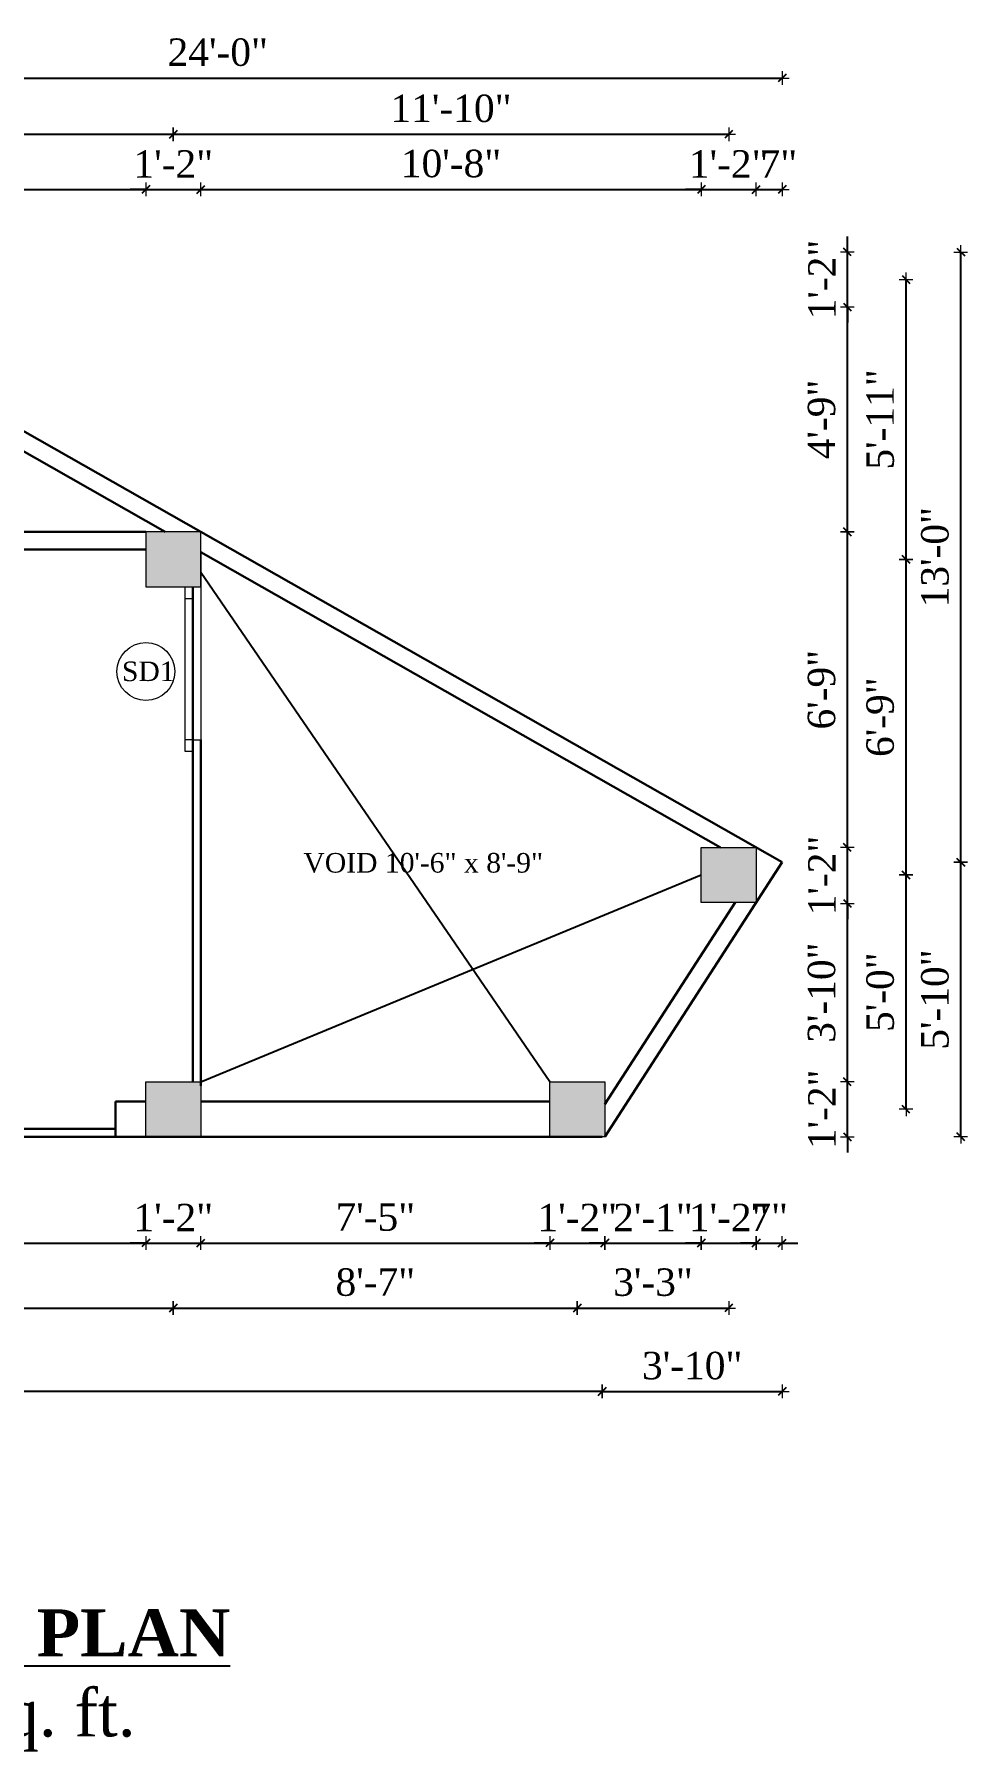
# Model space of a CAD drawing. Header units: inches. Extents: x 151827 to 346502, y -56182 to -23217.
# Drawn here: x 163369.8 to 163607.8, y -26766.9 to -26328.9 of the extents above; entities that cross this region are included whole.
import ezdxf

# ---------------------------------------------------------------- set-up
doc = ezdxf.new("R2010")
doc.units = ezdxf.units.IN
doc.header["$LTSCALE"] = 5
doc.header["$MEASUREMENT"] = 0
doc.layers.add('A-WALL', color=7, linetype='Continuous', lineweight=9)
doc.layers.add('Dimension', color=7, linetype='Continuous', lineweight=18)
doc.layers.add('dim line', color=7, linetype='Continuous', lineweight=15, true_color=0xfab2b2)
doc.layers.add('TEXT', color=6, linetype='Continuous')
doc.layers.add('WALL', color=7, linetype='Continuous')
doc.styles.add('ordinary', font='times.ttf')
doc.dimstyles.new('Copy of 96', dxfattribs={"dimtxt": 7, "dimasz": 4, "dimexe": 0.5, "dimexo": 0.5, "dimgap": 3, "dimtad": 1, "dimdec": 1, "dimzin": 11, "dimdsep": 46, "dimlunit": 4, "dimtxsty": 'ordinary', "dimblk": 'OBLIQUE', "dimcen": 0.09, "dimse1": 1, "dimse2": 1, "dimclrt": 6, "dimazin": 0, "dimtfac": 1, "dimtdec": 1, "dimtix": 1, "dimtmove": 2, "dimatfit": 3, "dimldrblk": 'leader', "dimfxl": 0.5, "dimfxlon": 1, "dimtolj": 1, "dimtzin": 0, "dimarcsym": 0})

# ---------------------------------------------------------------- blocks, each defined once
blk = doc.blocks.new('oblique')
at = {"color": 0, "lineweight": -2}
blk.add_line((0.25, 0.25), (-0.25, -0.25), dxfattribs=at)
at = {"layer": 'dim line', "lineweight": 9}
for p, q in [((-0.4375, 0), (0.4375, 0)), ((0, 0.4375), (0, -0.4375))]:
    blk.add_line(p, q, dxfattribs=at)
blk = doc.blocks.new('*D1165')
at = {"layer": 'A-WALL', "color": 0, "lineweight": -2, "ltscale": 5, "transparency": 16777216}
blk.add_line((163286.67, -26637.16), (163398.24, -26637.16), dxfattribs=at)
at = {"layer": 'Defpoints', "color": 0, "ltscale": 5, "transparency": 16777216}
for p in [(163286.67, -26610.06), (163398.24, -26610.06), (163398.24, -26637.16)]:
    blk.add_point(p, dxfattribs=at)
at = {"layer": 'A-WALL', "color": 0, "lineweight": -2, "ltscale": 5, "transparency": 16777216, "xscale": 4, "yscale": 4, "zscale": 4, "rotation": 180}
blk.add_blockref('oblique', (163286.67, -26637.16), dxfattribs=at)
at = {"layer": 'A-WALL', "color": 0, "lineweight": -2, "ltscale": 5, "transparency": 16777216, "xscale": 4, "yscale": 4, "zscale": 4}
blk.add_blockref('oblique', (163398.24, -26637.16), dxfattribs=at)
at = {"layer": 'A-WALL', "color": 6, "ltscale": 5, "transparency": 16777216, "insert": (163342.46, -26630.59), "char_height": 7, "attachment_point": 5, "style": 'ordinary'}
blk.add_mtext('\\A1;9\'-4"', dxfattribs=at)
blk = doc.blocks.new('_OBLIQUE')
at = {"color": 0, "linetype": 'ByBlock'}
blk.add_line((-0.5, -0.5), (0.5, 0.5), dxfattribs=at)
blk = doc.blocks.new('leader')
at = {"layer": 'Dimension'}
for p, q in [((0, -4.33), (0, 4.33)), ((-4.42, 0), (4.42, 0))]:
    blk.add_line(p, q, dxfattribs=at)
blk = doc.blocks.new('*D1166')
at = {"layer": 'A-WALL', "color": 0, "lineweight": -2, "ltscale": 5, "transparency": 16777216}
for p, q in [((163398.24, -26637.16), (163394.24, -26637.16)), ((163398.24, -26637.16), (163412.24, -26637.16)), ((163412.24, -26637.16), (163416.24, -26637.16))]:
    blk.add_line(p, q, dxfattribs=at)
at = {"layer": 'Defpoints', "color": 0, "ltscale": 5, "transparency": 16777216}
for p in [(163398.24, -26610.06), (163412.24, -26610.06), (163412.24, -26637.16)]:
    blk.add_point(p, dxfattribs=at)
at = {"layer": 'A-WALL', "color": 0, "lineweight": -2, "ltscale": 5, "transparency": 16777216, "xscale": 4, "yscale": 4, "zscale": 4}
blk.add_blockref('oblique', (163398.24, -26637.16), dxfattribs=at)
at = {"layer": 'A-WALL', "color": 0, "lineweight": -2, "ltscale": 5, "transparency": 16777216, "xscale": 4, "yscale": 4, "zscale": 4, "rotation": 180}
blk.add_blockref('oblique', (163412.24, -26637.16), dxfattribs=at)
at = {"layer": 'A-WALL', "color": 6, "ltscale": 5, "transparency": 16777216, "insert": (163405.24, -26630.66), "char_height": 7, "attachment_point": 5, "style": 'ordinary'}
blk.add_mtext('\\A1;1\'-2"', dxfattribs=at)
blk = doc.blocks.new('*D1167')
at = {"layer": 'A-WALL', "color": 0, "lineweight": -2, "ltscale": 5, "transparency": 16777216}
blk.add_line((163412.24, -26637.16), (163501.25, -26637.16), dxfattribs=at)
at = {"layer": 'Defpoints', "color": 0, "ltscale": 5, "transparency": 16777216}
for p in [(163412.24, -26610.06), (163501.25, -26610.06), (163501.25, -26637.16)]:
    blk.add_point(p, dxfattribs=at)
at = {"layer": 'A-WALL', "color": 0, "lineweight": -2, "ltscale": 5, "transparency": 16777216, "xscale": 4, "yscale": 4, "zscale": 4, "rotation": 180}
blk.add_blockref('oblique', (163412.24, -26637.16), dxfattribs=at)
at = {"layer": 'A-WALL', "color": 0, "lineweight": -2, "ltscale": 5, "transparency": 16777216, "xscale": 4, "yscale": 4, "zscale": 4}
blk.add_blockref('oblique', (163501.25, -26637.16), dxfattribs=at)
at = {"layer": 'A-WALL', "color": 6, "ltscale": 5, "transparency": 16777216, "insert": (163456.75, -26630.59), "char_height": 7, "attachment_point": 5, "style": 'ordinary'}
blk.add_mtext('\\A1;7\'-5"', dxfattribs=at)
blk = doc.blocks.new('*D1172')
at = {"layer": 'A-WALL', "color": 0, "lineweight": -2, "ltscale": 5, "transparency": 16777216}
for p, q in [((163539.86, -26637.16), (163535.86, -26637.16)), ((163539.86, -26637.16), (163553.86, -26637.16)), ((163553.86, -26637.16), (163557.86, -26637.16))]:
    blk.add_line(p, q, dxfattribs=at)
at = {"layer": 'Defpoints', "color": 0, "ltscale": 5, "transparency": 16777216}
for p in [(163539.86, -26550.29), (163553.86, -26550.29), (163553.86, -26637.16)]:
    blk.add_point(p, dxfattribs=at)
at = {"layer": 'A-WALL', "color": 0, "lineweight": -2, "ltscale": 5, "transparency": 16777216, "xscale": 4, "yscale": 4, "zscale": 4}
blk.add_blockref('oblique', (163539.86, -26637.16), dxfattribs=at)
at = {"layer": 'A-WALL', "color": 0, "lineweight": -2, "ltscale": 5, "transparency": 16777216, "xscale": 4, "yscale": 4, "zscale": 4, "rotation": 180}
blk.add_blockref('oblique', (163553.86, -26637.16), dxfattribs=at)
at = {"layer": 'A-WALL', "color": 6, "ltscale": 5, "transparency": 16777216, "insert": (163546.86, -26630.66), "char_height": 7, "attachment_point": 5, "style": 'ordinary'}
blk.add_mtext('\\A1;1\'-2"', dxfattribs=at)
blk = doc.blocks.new('*D1175')
at = {"layer": 'A-WALL', "color": 0, "lineweight": -2, "ltscale": 5, "transparency": 16777216}
blk.add_line((163405.24, -26653.75), (163508.25, -26653.75), dxfattribs=at)
at = {"layer": 'Defpoints', "color": 0, "ltscale": 5, "transparency": 16777216}
for p in [(163405.24, -26603.06), (163508.25, -26603.06), (163508.25, -26653.75)]:
    blk.add_point(p, dxfattribs=at)
at = {"layer": 'A-WALL', "color": 0, "lineweight": -2, "ltscale": 5, "transparency": 16777216, "xscale": 4, "yscale": 4, "zscale": 4, "rotation": 180}
blk.add_blockref('oblique', (163405.24, -26653.75), dxfattribs=at)
at = {"layer": 'A-WALL', "color": 0, "lineweight": -2, "ltscale": 5, "transparency": 16777216, "xscale": 4, "yscale": 4, "zscale": 4}
blk.add_blockref('oblique', (163508.25, -26653.75), dxfattribs=at)
at = {"layer": 'A-WALL', "color": 6, "ltscale": 5, "transparency": 16777216, "insert": (163456.75, -26647.18), "char_height": 7, "attachment_point": 5, "style": 'ordinary'}
blk.add_mtext('\\A1;8\'-7"', dxfattribs=at)
blk = doc.blocks.new('*D990')
at = {"layer": 'A-WALL', "color": 0, "lineweight": -2, "ltscale": 5, "transparency": 16777216}
blk.add_line((163279.67, -26653.75), (163405.24, -26653.75), dxfattribs=at)
at = {"layer": 'Defpoints', "color": 0, "ltscale": 5, "transparency": 16777216}
for p in [(163279.67, -26603.06), (163405.24, -26603.06), (163405.24, -26653.75)]:
    blk.add_point(p, dxfattribs=at)
at = {"layer": 'A-WALL', "color": 0, "lineweight": -2, "ltscale": 5, "transparency": 16777216, "xscale": 4, "yscale": 4, "zscale": 4, "rotation": 180}
blk.add_blockref('oblique', (163279.67, -26653.75), dxfattribs=at)
at = {"layer": 'A-WALL', "color": 0, "lineweight": -2, "ltscale": 5, "transparency": 16777216, "xscale": 4, "yscale": 4, "zscale": 4}
blk.add_blockref('oblique', (163405.24, -26653.75), dxfattribs=at)
at = {"layer": 'A-WALL', "color": 6, "ltscale": 5, "transparency": 16777216, "insert": (163342.46, -26647.19), "char_height": 7, "attachment_point": 5, "style": 'ordinary'}
blk.add_mtext('\\A1;10\'-6"', dxfattribs=at)
blk = doc.blocks.new('*D1176')
at = {"layer": 'A-WALL', "color": 0, "lineweight": -2, "ltscale": 5, "transparency": 16777216}
blk.add_line((163508.25, -26653.75), (163546.86, -26653.75), dxfattribs=at)
at = {"layer": 'Defpoints', "color": 0, "ltscale": 5, "transparency": 16777216}
for p in [(163546.86, -26543.29), (163508.25, -26603.06), (163546.86, -26653.75)]:
    blk.add_point(p, dxfattribs=at)
at = {"layer": 'A-WALL', "color": 0, "lineweight": -2, "ltscale": 5, "transparency": 16777216, "xscale": 4, "yscale": 4, "zscale": 4, "rotation": 180}
blk.add_blockref('oblique', (163508.25, -26653.75), dxfattribs=at)
at = {"layer": 'A-WALL', "color": 0, "lineweight": -2, "ltscale": 5, "transparency": 16777216, "xscale": 4, "yscale": 4, "zscale": 4}
blk.add_blockref('oblique', (163546.86, -26653.75), dxfattribs=at)
at = {"layer": 'A-WALL', "color": 6, "ltscale": 5, "transparency": 16777216, "insert": (163527.55, -26647.19), "char_height": 7, "attachment_point": 5, "style": 'ordinary'}
blk.add_mtext('\\A1;3\'-3"', dxfattribs=at)
blk = doc.blocks.new('*D1177')
at = {"layer": 'A-WALL', "color": 0, "lineweight": -2, "ltscale": 5, "transparency": 16777216}
blk.add_line((163514.6, -26675.03), (163148.13, -26675.03), dxfattribs=at)
at = {"layer": 'Defpoints', "color": 0, "ltscale": 5, "transparency": 16777216}
for p in [(163148.13, -26610.06), (163514.6, -26610.06), (163148.13, -26675.03)]:
    blk.add_point(p, dxfattribs=at)
at = {"layer": 'A-WALL', "color": 0, "lineweight": -2, "ltscale": 5, "transparency": 16777216, "xscale": 4, "yscale": 4, "zscale": 4, "rotation": 180}
blk.add_blockref('oblique', (163148.13, -26675.03), dxfattribs=at)
at = {"layer": 'A-WALL', "color": 0, "lineweight": -2, "ltscale": 5, "transparency": 16777216, "xscale": 4, "yscale": 4, "zscale": 4}
blk.add_blockref('oblique', (163514.6, -26675.03), dxfattribs=at)
at = {"layer": 'A-WALL', "color": 6, "ltscale": 5, "transparency": 16777216, "insert": (163331.37, -26668.47), "char_height": 7, "attachment_point": 5, "style": 'ordinary'}
blk.add_mtext('\\A1;30\'-6"', dxfattribs=at)
blk = doc.blocks.new('*D1178')
at = {"layer": 'A-WALL', "color": 0, "lineweight": -2, "ltscale": 5, "transparency": 16777216}
blk.add_line((163514.6, -26675.03), (163560.49, -26675.03), dxfattribs=at)
at = {"layer": 'Defpoints', "color": 0, "ltscale": 5, "transparency": 16777216}
for p in [(163560.49, -26540.06), (163514.6, -26610.06), (163560.49, -26675.03)]:
    blk.add_point(p, dxfattribs=at)
at = {"layer": 'A-WALL', "color": 0, "lineweight": -2, "ltscale": 5, "transparency": 16777216, "xscale": 4, "yscale": 4, "zscale": 4, "rotation": 180}
blk.add_blockref('oblique', (163514.6, -26675.03), dxfattribs=at)
at = {"layer": 'A-WALL', "color": 0, "lineweight": -2, "ltscale": 5, "transparency": 16777216, "xscale": 4, "yscale": 4, "zscale": 4}
blk.add_blockref('oblique', (163560.49, -26675.03), dxfattribs=at)
at = {"layer": 'A-WALL', "color": 6, "ltscale": 5, "transparency": 16777216, "insert": (163537.55, -26668.47), "char_height": 7, "attachment_point": 5, "style": 'ordinary'}
blk.add_mtext('\\A1;3\'-10"', dxfattribs=at)
blk = doc.blocks.new('*D1179')
at = {"layer": 'A-WALL', "color": 0, "lineweight": -2, "ltscale": 5, "transparency": 16777216}
for p, q in [((163577.12, -26596.06), (163577.12, -26592.06)), ((163577.12, -26610.06), (163577.12, -26596.06)), ((163577.12, -26610.06), (163577.12, -26614.06))]:
    blk.add_line(p, q, dxfattribs=at)
at = {"layer": 'Defpoints', "color": 0, "ltscale": 5, "transparency": 16777216}
for p in [(163515.25, -26596.06), (163577.12, -26596.06), (163515.25, -26610.06)]:
    blk.add_point(p, dxfattribs=at)
at = {"layer": 'A-WALL', "color": 0, "lineweight": -2, "ltscale": 5, "transparency": 16777216, "xscale": 4, "yscale": 4, "zscale": 4}
for p, rotation in [((163577.12, -26596.06), 270), ((163577.12, -26610.06), 90)]:
    blk.add_blockref('oblique', p, dxfattribs=dict(at, rotation=rotation))
at = {"layer": 'A-WALL', "color": 6, "ltscale": 5, "transparency": 16777216, "insert": (163570.62, -26603.06), "char_height": 7, "attachment_point": 5, "rotation": 90, "style": 'ordinary'}
blk.add_mtext('\\A1;1\'-2"', dxfattribs=at)
blk = doc.blocks.new('*D1180')
at = {"layer": 'A-WALL', "color": 0, "lineweight": -2, "ltscale": 5, "transparency": 16777216}
blk.add_line((163577.12, -26596.06), (163577.12, -26550.53), dxfattribs=at)
at = {"layer": 'Defpoints', "color": 0, "ltscale": 5, "transparency": 16777216}
for p in [(163553.72, -26550.53), (163577.12, -26550.53), (163515.25, -26596.06)]:
    blk.add_point(p, dxfattribs=at)
at = {"layer": 'A-WALL', "color": 0, "lineweight": -2, "ltscale": 5, "transparency": 16777216, "xscale": 4, "yscale": 4, "zscale": 4}
for p, rotation in [((163577.12, -26550.53), 90), ((163577.12, -26596.06), 270)]:
    blk.add_blockref('oblique', p, dxfattribs=dict(at, rotation=rotation))
at = {"layer": 'A-WALL', "color": 6, "ltscale": 5, "transparency": 16777216, "insert": (163570.56, -26573.3), "char_height": 7, "attachment_point": 5, "rotation": 90, "style": 'ordinary'}
blk.add_mtext('\\A1;3\'-10"', dxfattribs=at)
blk = doc.blocks.new('*D1181')
at = {"layer": 'A-WALL', "color": 0, "lineweight": -2, "ltscale": 5, "transparency": 16777216}
for p, q in [((163577.12, -26536.29), (163577.12, -26532.29)), ((163577.12, -26550.53), (163577.12, -26536.29)), ((163577.12, -26550.53), (163577.12, -26554.53))]:
    blk.add_line(p, q, dxfattribs=at)
at = {"layer": 'Defpoints', "color": 0, "ltscale": 5, "transparency": 16777216}
for p in [(163553.86, -26536.29), (163577.12, -26536.29), (163553.72, -26550.53)]:
    blk.add_point(p, dxfattribs=at)
at = {"layer": 'A-WALL', "color": 0, "lineweight": -2, "ltscale": 5, "transparency": 16777216, "xscale": 4, "yscale": 4, "zscale": 4}
for p, rotation in [((163577.12, -26536.29), 270), ((163577.12, -26550.53), 90)]:
    blk.add_blockref('oblique', p, dxfattribs=dict(at, rotation=rotation))
at = {"layer": 'A-WALL', "color": 6, "ltscale": 5, "transparency": 16777216, "insert": (163570.62, -26543.41), "char_height": 7, "attachment_point": 5, "rotation": 90, "style": 'ordinary'}
blk.add_mtext('\\A1;1\'-2"', dxfattribs=at)
blk = doc.blocks.new('*D1183')
at = {"layer": 'A-WALL', "color": 0, "lineweight": -2, "ltscale": 5, "transparency": 16777216}
blk.add_line((163577.12, -26536.29), (163577.12, -26455.78), dxfattribs=at)
at = {"layer": 'Defpoints', "color": 0, "ltscale": 5, "transparency": 16777216}
for p in [(163412.24, -26455.78), (163577.12, -26455.78), (163539.86, -26536.29)]:
    blk.add_point(p, dxfattribs=at)
at = {"layer": 'A-WALL', "color": 0, "lineweight": -2, "ltscale": 5, "transparency": 16777216, "xscale": 4, "yscale": 4, "zscale": 4}
for p, rotation in [((163577.12, -26455.78), 90), ((163577.12, -26536.29), 270)]:
    blk.add_blockref('oblique', p, dxfattribs=dict(at, rotation=rotation))
at = {"layer": 'A-WALL', "color": 6, "ltscale": 5, "transparency": 16777216, "insert": (163570.55, -26496.03), "char_height": 7, "attachment_point": 5, "rotation": 90, "style": 'ordinary'}
blk.add_mtext('\\A1;6\'-9"', dxfattribs=at)
blk = doc.blocks.new('*D1184')
at = {"layer": 'A-WALL', "color": 0, "lineweight": -2, "ltscale": 5, "transparency": 16777216}
blk.add_line((163577.12, -26455.78), (163577.12, -26398.4), dxfattribs=at)
at = {"layer": 'Defpoints', "color": 0, "ltscale": 5, "transparency": 16777216}
for p in [(163286.67, -26398.4), (163577.12, -26398.4), (163412.24, -26455.78)]:
    blk.add_point(p, dxfattribs=at)
at = {"layer": 'A-WALL', "color": 0, "lineweight": -2, "ltscale": 5, "transparency": 16777216, "xscale": 4, "yscale": 4, "zscale": 4}
for p, rotation in [((163577.12, -26398.4), 90), ((163577.12, -26455.78), 270)]:
    blk.add_blockref('oblique', p, dxfattribs=dict(at, rotation=rotation))
at = {"layer": 'A-WALL', "color": 6, "ltscale": 5, "transparency": 16777216, "insert": (163570.55, -26427.09), "char_height": 7, "attachment_point": 5, "rotation": 90, "style": 'ordinary'}
blk.add_mtext('\\A1;4\'-9"', dxfattribs=at)
blk = doc.blocks.new('*D1185')
at = {"layer": 'A-WALL', "color": 0, "lineweight": -2, "ltscale": 5, "transparency": 16777216}
for p, q in [((163577.12, -26384.4), (163577.12, -26380.4)), ((163577.12, -26398.4), (163577.12, -26384.4)), ((163577.12, -26398.4), (163577.12, -26402.4))]:
    blk.add_line(p, q, dxfattribs=at)
at = {"layer": 'Defpoints', "color": 0, "ltscale": 5, "transparency": 16777216}
for p in [(163286.67, -26384.4), (163577.12, -26384.4), (163286.67, -26398.4)]:
    blk.add_point(p, dxfattribs=at)
at = {"layer": 'A-WALL', "color": 0, "lineweight": -2, "ltscale": 5, "transparency": 16777216, "xscale": 4, "yscale": 4, "zscale": 4}
for p, rotation in [((163577.12, -26384.4), 270), ((163577.12, -26398.4), 90)]:
    blk.add_blockref('oblique', p, dxfattribs=dict(at, rotation=rotation))
at = {"layer": 'A-WALL', "color": 6, "ltscale": 5, "transparency": 16777216, "insert": (163570.62, -26391.4), "char_height": 7, "attachment_point": 5, "rotation": 90, "style": 'ordinary'}
blk.add_mtext('\\A1;1\'-2"', dxfattribs=at)
blk = doc.blocks.new('*D991')
at = {"layer": 'A-WALL', "color": 0, "lineweight": -2, "ltscale": 5, "transparency": 16777216}
blk.add_line((163592.08, -26603.06), (163592.08, -26543.29), dxfattribs=at)
at = {"layer": 'Defpoints', "color": 0, "ltscale": 5, "transparency": 16777216}
for p in [(163546.86, -26543.29), (163592.08, -26543.29), (163508.25, -26603.06)]:
    blk.add_point(p, dxfattribs=at)
at = {"layer": 'A-WALL', "color": 0, "lineweight": -2, "ltscale": 5, "transparency": 16777216, "xscale": 4, "yscale": 4, "zscale": 4}
for p, rotation in [((163592.08, -26543.29), 90), ((163592.08, -26603.06), 270)]:
    blk.add_blockref('oblique', p, dxfattribs=dict(at, rotation=rotation))
at = {"layer": 'A-WALL', "color": 6, "ltscale": 5, "transparency": 16777216, "insert": (163585.51, -26573.18), "char_height": 7, "attachment_point": 5, "rotation": 90, "style": 'ordinary'}
blk.add_mtext('\\A1;5\'-0"', dxfattribs=at)
blk = doc.blocks.new('*D1186')
at = {"layer": 'A-WALL', "color": 0, "lineweight": -2, "ltscale": 5, "transparency": 16777216}
blk.add_line((163592.08, -26543.29), (163592.08, -26462.78), dxfattribs=at)
at = {"layer": 'Defpoints', "color": 0, "ltscale": 5, "transparency": 16777216}
for p in [(163405.24, -26462.78), (163592.08, -26462.78), (163546.86, -26543.29)]:
    blk.add_point(p, dxfattribs=at)
at = {"layer": 'A-WALL', "color": 0, "lineweight": -2, "ltscale": 5, "transparency": 16777216, "xscale": 4, "yscale": 4, "zscale": 4}
for p, rotation in [((163592.08, -26462.78), 90), ((163592.08, -26543.29), 270)]:
    blk.add_blockref('oblique', p, dxfattribs=dict(at, rotation=rotation))
at = {"layer": 'A-WALL', "color": 6, "ltscale": 5, "transparency": 16777216, "insert": (163585.5, -26503.03), "char_height": 7, "attachment_point": 5, "rotation": 90, "style": 'ordinary'}
blk.add_mtext('\\A1;6\'-9"', dxfattribs=at)
blk = doc.blocks.new('*D1187')
at = {"layer": 'A-WALL', "color": 0, "lineweight": -2, "ltscale": 5, "transparency": 16777216}
blk.add_line((163592.08, -26462.78), (163592.08, -26391.4), dxfattribs=at)
at = {"layer": 'Defpoints', "color": 0, "ltscale": 5, "transparency": 16777216}
for p in [(163279.67, -26391.4), (163592.08, -26391.4), (163405.24, -26462.78)]:
    blk.add_point(p, dxfattribs=at)
at = {"layer": 'A-WALL', "color": 0, "lineweight": -2, "ltscale": 5, "transparency": 16777216, "xscale": 4, "yscale": 4, "zscale": 4}
for p, rotation in [((163592.08, -26391.4), 90), ((163592.08, -26462.78), 270)]:
    blk.add_blockref('oblique', p, dxfattribs=dict(at, rotation=rotation))
at = {"layer": 'A-WALL', "color": 6, "ltscale": 5, "transparency": 16777216, "insert": (163585.51, -26427.09), "char_height": 7, "attachment_point": 5, "rotation": 90, "style": 'ordinary'}
blk.add_mtext('\\A1;5\'-11"', dxfattribs=at)
blk = doc.blocks.new('*D1191')
at = {"layer": 'A-WALL', "color": 0, "lineweight": -2, "ltscale": 5, "transparency": 16777216}
blk.add_line((163286.67, -26368.42), (163398.24, -26368.42), dxfattribs=at)
at = {"layer": 'Defpoints', "color": 0, "ltscale": 5, "transparency": 16777216}
for p in [(163398.24, -26368.42), (163286.67, -26384.4), (163398.24, -26455.78)]:
    blk.add_point(p, dxfattribs=at)
at = {"layer": 'A-WALL', "color": 0, "lineweight": -2, "ltscale": 5, "transparency": 16777216, "xscale": 4, "yscale": 4, "zscale": 4, "rotation": 180}
blk.add_blockref('oblique', (163286.67, -26368.42), dxfattribs=at)
at = {"layer": 'A-WALL', "color": 0, "lineweight": -2, "ltscale": 5, "transparency": 16777216, "xscale": 4, "yscale": 4, "zscale": 4}
blk.add_blockref('oblique', (163398.24, -26368.42), dxfattribs=at)
at = {"layer": 'A-WALL', "color": 6, "ltscale": 5, "transparency": 16777216, "insert": (163342.46, -26361.85), "char_height": 7, "attachment_point": 5, "style": 'ordinary'}
blk.add_mtext('\\A1;9\'-4"', dxfattribs=at)
blk = doc.blocks.new('*D1192')
at = {"layer": 'A-WALL', "color": 0, "lineweight": -2, "ltscale": 5, "transparency": 16777216}
for p, q in [((163398.24, -26368.42), (163394.24, -26368.42)), ((163398.24, -26368.42), (163412.24, -26368.42)), ((163412.24, -26368.42), (163416.24, -26368.42))]:
    blk.add_line(p, q, dxfattribs=at)
at = {"layer": 'Defpoints', "color": 0, "ltscale": 5, "transparency": 16777216}
for p in [(163412.24, -26368.42), (163398.24, -26455.78), (163412.24, -26455.78)]:
    blk.add_point(p, dxfattribs=at)
at = {"layer": 'A-WALL', "color": 0, "lineweight": -2, "ltscale": 5, "transparency": 16777216, "xscale": 4, "yscale": 4, "zscale": 4}
blk.add_blockref('oblique', (163398.24, -26368.42), dxfattribs=at)
at = {"layer": 'A-WALL', "color": 0, "lineweight": -2, "ltscale": 5, "transparency": 16777216, "xscale": 4, "yscale": 4, "zscale": 4, "rotation": 180}
blk.add_blockref('oblique', (163412.24, -26368.42), dxfattribs=at)
at = {"layer": 'A-WALL', "color": 6, "ltscale": 5, "transparency": 16777216, "insert": (163405.24, -26361.92), "char_height": 7, "attachment_point": 5, "style": 'ordinary'}
blk.add_mtext('\\A1;1\'-2"', dxfattribs=at)
blk = doc.blocks.new('*D1193')
at = {"layer": 'A-WALL', "color": 0, "lineweight": -2, "ltscale": 5, "transparency": 16777216}
blk.add_line((163412.24, -26368.42), (163539.86, -26368.42), dxfattribs=at)
at = {"layer": 'Defpoints', "color": 0, "ltscale": 5, "transparency": 16777216}
for p in [(163539.86, -26368.42), (163412.24, -26455.78), (163539.86, -26536.29)]:
    blk.add_point(p, dxfattribs=at)
at = {"layer": 'A-WALL', "color": 0, "lineweight": -2, "ltscale": 5, "transparency": 16777216, "xscale": 4, "yscale": 4, "zscale": 4, "rotation": 180}
blk.add_blockref('oblique', (163412.24, -26368.42), dxfattribs=at)
at = {"layer": 'A-WALL', "color": 0, "lineweight": -2, "ltscale": 5, "transparency": 16777216, "xscale": 4, "yscale": 4, "zscale": 4}
blk.add_blockref('oblique', (163539.86, -26368.42), dxfattribs=at)
at = {"layer": 'A-WALL', "color": 6, "ltscale": 5, "transparency": 16777216, "insert": (163476.05, -26361.86), "char_height": 7, "attachment_point": 5, "style": 'ordinary'}
blk.add_mtext('\\A1;10\'-8"', dxfattribs=at)
blk = doc.blocks.new('*D1194')
at = {"layer": 'A-WALL', "color": 0, "lineweight": -2, "ltscale": 5, "transparency": 16777216}
for p, q in [((163539.86, -26368.42), (163535.86, -26368.42)), ((163539.86, -26368.42), (163553.86, -26368.42)), ((163553.86, -26368.42), (163557.86, -26368.42))]:
    blk.add_line(p, q, dxfattribs=at)
at = {"layer": 'Defpoints', "color": 0, "ltscale": 5, "transparency": 16777216}
for p in [(163553.86, -26368.42), (163539.86, -26536.29), (163553.86, -26536.29)]:
    blk.add_point(p, dxfattribs=at)
at = {"layer": 'A-WALL', "color": 0, "lineweight": -2, "ltscale": 5, "transparency": 16777216, "xscale": 4, "yscale": 4, "zscale": 4}
blk.add_blockref('oblique', (163539.86, -26368.42), dxfattribs=at)
at = {"layer": 'A-WALL', "color": 0, "lineweight": -2, "ltscale": 5, "transparency": 16777216, "xscale": 4, "yscale": 4, "zscale": 4, "rotation": 180}
blk.add_blockref('oblique', (163553.86, -26368.42), dxfattribs=at)
at = {"layer": 'A-WALL', "color": 6, "ltscale": 5, "transparency": 16777216, "insert": (163546.86, -26361.92), "char_height": 7, "attachment_point": 5, "style": 'ordinary'}
blk.add_mtext('\\A1;1\'-2"', dxfattribs=at)
blk = doc.blocks.new('*D992')
at = {"layer": 'A-WALL', "color": 0, "lineweight": -2, "ltscale": 5, "transparency": 16777216}
blk.add_line((163553.86, -26368.42), (163560.49, -26368.42), dxfattribs=at)
at = {"layer": 'Defpoints', "color": 0, "ltscale": 5, "transparency": 16777216}
for p in [(163560.49, -26368.42), (163553.86, -26536.29), (163560.49, -26540.06)]:
    blk.add_point(p, dxfattribs=at)
at = {"layer": 'A-WALL', "color": 0, "lineweight": -2, "ltscale": 5, "transparency": 16777216, "xscale": 4, "yscale": 4, "zscale": 4, "rotation": 180}
blk.add_blockref('oblique', (163553.86, -26368.42), dxfattribs=at)
at = {"layer": 'A-WALL', "color": 0, "lineweight": -2, "ltscale": 5, "transparency": 16777216, "xscale": 4, "yscale": 4, "zscale": 4}
blk.add_blockref('oblique', (163560.49, -26368.42), dxfattribs=at)
at = {"layer": 'A-WALL', "color": 6, "ltscale": 5, "transparency": 16777216, "insert": (163559.53, -26361.92), "char_height": 7, "attachment_point": 5, "style": 'ordinary'}
blk.add_mtext('\\A1;7"', dxfattribs=at)
blk = doc.blocks.new('*D1196')
at = {"layer": 'A-WALL', "color": 0, "lineweight": -2, "ltscale": 5, "transparency": 16777216}
blk.add_line((163279.67, -26354.35), (163405.24, -26354.35), dxfattribs=at)
at = {"layer": 'Defpoints', "color": 0, "ltscale": 5, "transparency": 16777216}
for p in [(163405.24, -26354.35), (163279.67, -26462.78), (163405.24, -26462.78)]:
    blk.add_point(p, dxfattribs=at)
at = {"layer": 'A-WALL', "color": 0, "lineweight": -2, "ltscale": 5, "transparency": 16777216, "xscale": 4, "yscale": 4, "zscale": 4, "rotation": 180}
blk.add_blockref('oblique', (163279.67, -26354.35), dxfattribs=at)
at = {"layer": 'A-WALL', "color": 0, "lineweight": -2, "ltscale": 5, "transparency": 16777216, "xscale": 4, "yscale": 4, "zscale": 4}
blk.add_blockref('oblique', (163405.24, -26354.35), dxfattribs=at)
at = {"layer": 'A-WALL', "color": 6, "ltscale": 5, "transparency": 16777216, "insert": (163342.46, -26347.79), "char_height": 7, "attachment_point": 5, "style": 'ordinary'}
blk.add_mtext('\\A1;10\'-6"', dxfattribs=at)
blk = doc.blocks.new('*D993')
at = {"layer": 'A-WALL', "color": 0, "lineweight": -2, "ltscale": 5, "transparency": 16777216}
blk.add_line((163405.24, -26354.35), (163546.86, -26354.35), dxfattribs=at)
at = {"layer": 'Defpoints', "color": 0, "ltscale": 5, "transparency": 16777216}
for p in [(163546.86, -26354.35), (163405.24, -26462.78), (163546.86, -26543.29)]:
    blk.add_point(p, dxfattribs=at)
at = {"layer": 'A-WALL', "color": 0, "lineweight": -2, "ltscale": 5, "transparency": 16777216, "xscale": 4, "yscale": 4, "zscale": 4, "rotation": 180}
blk.add_blockref('oblique', (163405.24, -26354.35), dxfattribs=at)
at = {"layer": 'A-WALL', "color": 0, "lineweight": -2, "ltscale": 5, "transparency": 16777216, "xscale": 4, "yscale": 4, "zscale": 4}
blk.add_blockref('oblique', (163546.86, -26354.35), dxfattribs=at)
at = {"layer": 'A-WALL', "color": 6, "ltscale": 5, "transparency": 16777216, "insert": (163476.05, -26347.79), "char_height": 7, "attachment_point": 5, "style": 'ordinary'}
blk.add_mtext('\\A1;11\'-10"', dxfattribs=at)
blk = doc.blocks.new('*D994')
at = {"layer": 'A-WALL', "color": 0, "lineweight": -2, "ltscale": 5, "transparency": 16777216}
blk.add_line((163272.67, -26340.02), (163560.49, -26340.02), dxfattribs=at)
at = {"layer": 'Defpoints', "color": 0, "ltscale": 5, "transparency": 16777216}
for p in [(163560.49, -26340.02), (163272.67, -26384.4), (163560.49, -26540.06)]:
    blk.add_point(p, dxfattribs=at)
at = {"layer": 'A-WALL', "color": 0, "lineweight": -2, "ltscale": 5, "transparency": 16777216, "xscale": 4, "yscale": 4, "zscale": 4, "rotation": 180}
blk.add_blockref('oblique', (163272.67, -26340.02), dxfattribs=at)
at = {"layer": 'A-WALL', "color": 0, "lineweight": -2, "ltscale": 5, "transparency": 16777216, "xscale": 4, "yscale": 4, "zscale": 4}
blk.add_blockref('oblique', (163560.49, -26340.02), dxfattribs=at)
at = {"layer": 'A-WALL', "color": 6, "ltscale": 5, "transparency": 16777216, "insert": (163416.58, -26333.46), "char_height": 7, "attachment_point": 5, "style": 'ordinary'}
blk.add_mtext('\\A1;24\'-0"', dxfattribs=at)
blk = doc.blocks.new('*D995')
at = {"layer": 'A-WALL', "color": 0, "lineweight": -2, "ltscale": 5, "transparency": 16777216}
blk.add_line((163606.03, -26610.06), (163606.03, -26540.06), dxfattribs=at)
at = {"layer": 'Defpoints', "color": 0, "ltscale": 5, "transparency": 16777216}
for p in [(163560.49, -26540.06), (163606.03, -26540.06), (163515.25, -26610.06)]:
    blk.add_point(p, dxfattribs=at)
at = {"layer": 'A-WALL', "color": 0, "lineweight": -2, "ltscale": 5, "transparency": 16777216, "xscale": 4, "yscale": 4, "zscale": 4}
for p, rotation in [((163606.03, -26540.06), 90), ((163606.03, -26610.06), 270)]:
    blk.add_blockref('oblique', p, dxfattribs=dict(at, rotation=rotation))
at = {"layer": 'A-WALL', "color": 6, "ltscale": 5, "transparency": 16777216, "insert": (163599.47, -26575.06), "char_height": 7, "attachment_point": 5, "rotation": 90, "style": 'ordinary'}
blk.add_mtext('\\A1;5\'-10"', dxfattribs=at)
blk = doc.blocks.new('*D996')
at = {"layer": 'A-WALL', "color": 0, "lineweight": -2, "ltscale": 5, "transparency": 16777216}
blk.add_line((163606.03, -26540.06), (163606.03, -26384.4), dxfattribs=at)
at = {"layer": 'Defpoints', "color": 0, "ltscale": 5, "transparency": 16777216}
for p in [(163286.67, -26384.4), (163606.03, -26384.4), (163560.49, -26540.06)]:
    blk.add_point(p, dxfattribs=at)
at = {"layer": 'A-WALL', "color": 0, "lineweight": -2, "ltscale": 5, "transparency": 16777216, "xscale": 4, "yscale": 4, "zscale": 4}
for p, rotation in [((163606.03, -26384.4), 90), ((163606.03, -26540.06), 270)]:
    blk.add_blockref('oblique', p, dxfattribs=dict(at, rotation=rotation))
at = {"layer": 'A-WALL', "color": 6, "ltscale": 5, "transparency": 16777216, "insert": (163599.47, -26462.23), "char_height": 7, "attachment_point": 5, "rotation": 90, "style": 'ordinary'}
blk.add_mtext('\\A1;13\'-0"', dxfattribs=at)
blk = doc.blocks.new('*D997')
at = {"layer": 'A-WALL', "color": 0, "lineweight": -2, "ltscale": 5, "transparency": 16777216}
for p, q in [((163501.25, -26637.16), (163497.25, -26637.16)), ((163501.25, -26637.16), (163515.25, -26637.16)), ((163515.25, -26637.16), (163519.25, -26637.16))]:
    blk.add_line(p, q, dxfattribs=at)
at = {"layer": 'Defpoints', "color": 0, "ltscale": 5, "transparency": 16777216}
for p in [(163501.25, -26610.06), (163515.25, -26610.06), (163515.25, -26637.16)]:
    blk.add_point(p, dxfattribs=at)
at = {"layer": 'A-WALL', "color": 0, "lineweight": -2, "ltscale": 5, "transparency": 16777216, "xscale": 4, "yscale": 4, "zscale": 4}
blk.add_blockref('oblique', (163501.25, -26637.16), dxfattribs=at)
at = {"layer": 'A-WALL', "color": 0, "lineweight": -2, "ltscale": 5, "transparency": 16777216, "xscale": 4, "yscale": 4, "zscale": 4, "rotation": 180}
blk.add_blockref('oblique', (163515.25, -26637.16), dxfattribs=at)
at = {"layer": 'A-WALL', "color": 6, "ltscale": 5, "transparency": 16777216, "insert": (163508.25, -26630.66), "char_height": 7, "attachment_point": 5, "style": 'ordinary'}
blk.add_mtext('\\A1;1\'-2"', dxfattribs=at)
blk = doc.blocks.new('*D1198')
at = {"layer": 'A-WALL', "color": 0, "lineweight": -2, "ltscale": 5, "transparency": 16777216}
for p, q in [((163515.25, -26637.16), (163511.25, -26637.16)), ((163515.25, -26637.16), (163539.86, -26637.16)), ((163539.86, -26637.16), (163543.86, -26637.16))]:
    blk.add_line(p, q, dxfattribs=at)
at = {"layer": 'Defpoints', "color": 0, "ltscale": 5, "transparency": 16777216}
for p in [(163539.86, -26550.29), (163515.25, -26610.06), (163539.86, -26637.16)]:
    blk.add_point(p, dxfattribs=at)
at = {"layer": 'A-WALL', "color": 0, "lineweight": -2, "ltscale": 5, "transparency": 16777216, "xscale": 4, "yscale": 4, "zscale": 4}
blk.add_blockref('oblique', (163515.25, -26637.16), dxfattribs=at)
at = {"layer": 'A-WALL', "color": 0, "lineweight": -2, "ltscale": 5, "transparency": 16777216, "xscale": 4, "yscale": 4, "zscale": 4, "rotation": 180}
blk.add_blockref('oblique', (163539.86, -26637.16), dxfattribs=at)
at = {"layer": 'A-WALL', "color": 6, "ltscale": 5, "transparency": 16777216, "insert": (163527.55, -26630.66), "char_height": 7, "attachment_point": 5, "style": 'ordinary'}
blk.add_mtext('\\A1;2\'-1"', dxfattribs=at)
blk = doc.blocks.new('*D1549')
at = {"layer": 'A-WALL', "color": 0, "lineweight": -2, "ltscale": 5, "transparency": 16777216}
for p, q in [((163553.86, -26637.16), (163549.86, -26637.16)), ((163553.86, -26637.16), (163560.49, -26637.16)), ((163560.49, -26637.16), (163564.49, -26637.16))]:
    blk.add_line(p, q, dxfattribs=at)
at = {"layer": 'Defpoints', "color": 0, "ltscale": 5, "transparency": 16777216}
for p in [(163560.49, -26540.06, -72.71), (163553.86, -26550.29, -72.71), (163560.49, -26637.16)]:
    blk.add_point(p, dxfattribs=at)
at = {"layer": 'A-WALL', "color": 0, "lineweight": -2, "ltscale": 5, "transparency": 16777216, "xscale": 4, "yscale": 4, "zscale": 4}
blk.add_blockref('oblique', (163553.86, -26637.16), dxfattribs=at)
at = {"layer": 'A-WALL', "color": 0, "lineweight": -2, "ltscale": 5, "transparency": 16777216, "xscale": 4, "yscale": 4, "zscale": 4, "rotation": 180}
blk.add_blockref('oblique', (163560.49, -26637.16), dxfattribs=at)
at = {"layer": 'A-WALL', "color": 6, "ltscale": 5, "transparency": 16777216, "insert": (163557.17, -26630.59), "char_height": 7, "attachment_point": 5, "style": 'ordinary'}
blk.add_mtext('\\A1;7"', dxfattribs=at)

msp = doc.modelspace()

# ---------------------------------------------------------------- hatches: boundary and pattern name
at = {"layer": 'WALL', "linetype": 'ByBlock', "ltscale": 5, "true_color": 0xf8991e}
h = msp.add_hatch(color=30, dxfattribs=at)
h.dxf.hatch_style = 1
h.paths.add_polyline_path([(163412.24, -26469.78), (163412.24, -26455.78), (163398.24, -26455.78), (163398.24, -26469.78)])
h = msp.add_hatch(color=30, dxfattribs=at)
h.dxf.hatch_style = 1
h.paths.add_polyline_path([(163539.86, -26536.29), (163539.86, -26550.29), (163553.86, -26550.29), (163553.86, -26536.29)])
h = msp.add_hatch(color=30, dxfattribs=at)
h.dxf.hatch_style = 1
h.paths.add_polyline_path([(163398.24, -26596.06), (163398.24, -26610.06), (163412.24, -26610.06), (163412.24, -26596.06)])
h = msp.add_hatch(color=30, dxfattribs=at)
h.dxf.hatch_style = 1
h.paths.add_polyline_path([(163501.25, -26596.06), (163501.25, -26610.06), (163515.25, -26610.06), (163515.25, -26596.06)])

# ---------------------------------------------------------------- linework, layer by layer
at = {"layer": 'A-WALL', "lineweight": 30}
for p, q in [((163286.67, -26384.4, -72.71), (163412.24, -26455.78, -72.71)), ((163286.67, -26389.57, -72.71), (163403.14, -26455.78, -72.71)), ((163286.67, -26455.78, -72.71), (163398.24, -26455.78, -72.71)), ((163412.24, -26455.78, -72.71), (163560.49, -26540.06, -72.71)), ((163398.24, -26460.28, -72.71), (163286.67, -26460.28, -72.71)), ((163412.24, -26460.96, -72.71), (163544.75, -26536.29, -72.71)), ((163410.24, -26469.78, -72.71), (163410.24, -26596.06, -72.71)), ((163412.24, -26508.78, -72.71), (163412.24, -26597.06, -72.71)), ((163560.49, -26540.06, -72.71), (163515.25, -26610.06, -72.71)), ((163548.52, -26550.29, -72.71), (163515.25, -26601.77, -72.71)), ((163390.46, -26610.06, -72.71), (163390.46, -26601.06, -72.71)), ((163390.46, -26601.06, -72.71), (163398.24, -26601.06, -72.71)), ((163501.25, -26601.06, -72.71), (163412.24, -26601.06, -72.71)), ((163514.6, -26610.06, -72.71), (163148.13, -26610.06, -72.71)), ((163514.6, -26610.06, -72.71), (163148.13, -26610.06, -72.71)), ((163390.46, -26608.06, -72.71), (163294.46, -26608.06, -72.71))]:
    msp.add_line(p, q, dxfattribs=at)
at = {"layer": 'A-WALL', "ltscale": 5}
for p, q in [((163408.24, -26511.78, -72.71), (163408.24, -26469.78, -72.71)), ((163408.24, -26469.78, -72.71), (163410.24, -26469.78, -72.71)), ((163410.24, -26469.78, -72.71), (163410.24, -26511.78, -72.71)), ((163408.24, -26472.78, -72.71), (163410.24, -26472.78, -72.71)), ((163410.24, -26508.78, -72.71), (163408.24, -26508.78, -72.71)), ((163410.24, -26508.78, -72.71), (163412.24, -26508.78, -72.71)), ((163410.24, -26511.78, -72.71), (163408.24, -26511.78, -72.71))]:
    msp.add_line(p, q, dxfattribs=at)
at = {"layer": 'A-WALL', "ltscale": 5, "elevation": -72.71}
for points in [[(163398.24, -26469.78), (163412.24, -26469.78), (163412.24, -26455.78), (163398.24, -26455.78)], [(163539.86, -26536.29), (163553.86, -26536.29), (163553.86, -26550.29), (163539.86, -26550.29)], [(163398.24, -26596.06), (163412.24, -26596.06), (163412.24, -26610.06), (163398.24, -26610.06)], [(163501.25, -26596.06), (163515.25, -26596.06), (163515.25, -26610.06), (163501.25, -26610.06)]]:
    msp.add_lwpolyline(points, close=True, dxfattribs=at)
for points in [[(163412.24, -26601.06), (163412.24, -26601.06), (163501.25, -26601.06), (163501.25, -26596.06), (163515.25, -26596.06), (163515.25, -26601.77), (163548.52, -26550.29), (163539.86, -26550.29), (163539.86, -26536.29), (163544.75, -26536.29), (163412.24, -26460.96), (163412.24, -26596.06)], [(163412.24, -26508.78), (163412.24, -26596.06)]]:
    msp.add_lwpolyline(points, dxfattribs=at)
at = {"layer": 'A-WALL', "ltscale": 5}
msp.add_circle((163398.26, -26491.39, -72.71), 7.38, dxfattribs=at)
at = {"layer": 'WALL', "color": 30, "linetype": 'ByBlock', "ltscale": 5, "true_color": 0xf8991e}
for p, q in [((163501.25, -26596.06, -72.71), (163412.24, -26466.13, -72.71)), ((163412.24, -26596.06, -72.71), (163539.86, -26543.29, -72.71))]:
    msp.add_line(p, q, dxfattribs=at)

# ---------------------------------------------------------------- texts
at = {"layer": 'TEXT', "style": 'ordinary'}
for s, p in [('SD1', (163392.14, -26493.84, -72.71)), ('VOID 10\'-6" x 8\'-9"', (163438.42, -26542.68, -72.71))]:
    msp.add_text(s, height=5, dxfattribs=at).set_placement(p)
at = {"layer": 'TEXT', "char_height": 12, "width": 219.8151, "attachment_point": 8, "style": 'ordinary'}
for s, insert in [('{\\fTimes New Roman|b1|i0|c0|p18;\\LGROUND FLOOR PLAN}', (163318.05, -26742.78, -72.71)), ('AREA = 319.56 sq. ft.', (163313.74, -26766.9, -72.71))]:
    msp.add_mtext(s, dxfattribs=dict(at, insert=insert))

# ---------------------------------------------------------------- dimensions: what is measured, and where the dimension line sits
at = {"layer": 'A-WALL', "ltscale": 5}
for base, p1, p2, picture, middle in [((163560.49, -26340.02, -72.71), (163272.67, -26384.4, -72.71), (163560.49, -26540.06, -72.71), '*D994', (163416.58, -26333.46, -72.71)), ((163405.24, -26354.35, -72.71), (163279.67, -26462.78, -72.71), (163405.24, -26462.78, -72.71), '*D1196', (163342.46, -26347.79, -72.71)), ((163546.86, -26354.35, -72.71), (163405.24, -26462.78, -72.71), (163546.86, -26543.29, -72.71), '*D993', (163476.05, -26347.79, -72.71)), ((163398.24, -26368.42, -72.71), (163286.67, -26384.4, -72.71), (163398.24, -26455.78, -72.71), '*D1191', (163342.46, -26361.85, -72.71)), ((163412.24, -26368.42, -72.71), (163398.24, -26455.78, -72.71), (163412.24, -26455.78, -72.71), '*D1192', (163405.24, -26361.92, -72.71)), ((163539.86, -26368.42, -72.71), (163412.24, -26455.78, -72.71), (163539.86, -26536.29, -72.71), '*D1193', (163476.05, -26361.86, -72.71)), ((163553.86, -26368.42, -72.71), (163539.86, -26536.29, -72.71), (163553.86, -26536.29, -72.71), '*D1194', (163546.86, -26361.92, -72.71)), ((163560.49, -26675.03, -72.71), (163514.6, -26610.06, -72.71), (163560.49, -26540.06, -72.71), '*D1178', (163537.55, -26668.47, -72.71)), ((163560.49, -26637.16), (163553.86, -26550.29, -72.71), (163560.49, -26540.06, -72.71), '*D1549', (163557.17, -26630.59)), ((163546.86, -26653.75, -72.71), (163508.25, -26603.06, -72.71), (163546.86, -26543.29, -72.71), '*D1176', (163527.55, -26647.19, -72.71)), ((163539.86, -26637.16, -72.71), (163515.25, -26610.06, -72.71), (163539.86, -26550.29, -72.71), '*D1198', (163527.55, -26630.66, -72.71)), ((163553.86, -26637.16, -72.71), (163539.86, -26550.29, -72.71), (163553.86, -26550.29, -72.71), '*D1172', (163546.86, -26630.66, -72.71)), ((163405.24, -26653.75, -72.71), (163279.67, -26603.06, -72.71), (163405.24, -26603.06, -72.71), '*D990', (163342.46, -26647.19, -72.71)), ((163508.25, -26653.75, -72.71), (163405.24, -26603.06, -72.71), (163508.25, -26603.06, -72.71), '*D1175', (163456.75, -26647.18, -72.71)), ((163148.13, -26675.03, -72.71), (163514.6, -26610.06, -72.71), (163148.13, -26610.06, -72.71), '*D1177', (163331.37, -26668.47, -72.71)), ((163398.24, -26637.16, -72.71), (163286.67, -26610.06, -72.71), (163398.24, -26610.06, -72.71), '*D1165', (163342.46, -26630.59, -72.71)), ((163412.24, -26637.16, -72.71), (163398.24, -26610.06, -72.71), (163412.24, -26610.06, -72.71), '*D1166', (163405.24, -26630.66, -72.71)), ((163501.25, -26637.16, -72.71), (163412.24, -26610.06, -72.71), (163501.25, -26610.06, -72.71), '*D1167', (163456.75, -26630.59, -72.71)), ((163515.25, -26637.16, -72.71), (163501.25, -26610.06, -72.71), (163515.25, -26610.06, -72.71), '*D997', (163508.25, -26630.66, -72.71))]:
    dim = msp.add_linear_dim(base=base, p1=p1, p2=p2, dimstyle='Copy of 96', override={"dimdec": 0, "dimblk": 'oblique', "dimtdec": 0, "dimarcsym": 1}, dxfattribs=at)
    dim.commit()
    dim.dimension.update_dxf_attribs({"geometry": picture, "text_midpoint": middle})
dim = msp.add_linear_dim(base=(163560.49, -26368.42, -72.71), p1=(163553.86, -26536.29, -72.71), p2=(163560.49, -26540.06, -72.71), dimstyle='Copy of 96', override={"dimdec": 0, "dimblk": 'oblique', "dimtdec": 0, "dimarcsym": 1}, dxfattribs=at)
dim.commit()
dim.dimension.update_dxf_attribs({"geometry": '*D992', "text_midpoint": (163559.53, -26361.92, -72.71), "dimtype": 160})
for base, p1, p2, picture, middle in [((163577.12, -26384.4, -72.71), (163286.67, -26398.4, -72.71), (163286.67, -26384.4, -72.71), '*D1185', (163570.62, -26391.4, -72.71)), ((163606.03, -26384.4, -72.71), (163560.49, -26540.06, -72.71), (163286.67, -26384.4, -72.71), '*D996', (163599.47, -26462.23, -72.71)), ((163592.08, -26391.4, -72.71), (163405.24, -26462.78, -72.71), (163279.67, -26391.4, -72.71), '*D1187', (163585.51, -26427.09, -72.71)), ((163577.12, -26398.4, -72.71), (163412.24, -26455.78, -72.71), (163286.67, -26398.4, -72.71), '*D1184', (163570.55, -26427.09, -72.71)), ((163577.12, -26455.78, -72.71), (163539.86, -26536.29, -72.71), (163412.24, -26455.78, -72.71), '*D1183', (163570.55, -26496.03, -72.71)), ((163592.08, -26462.78, -72.71), (163546.86, -26543.29, -72.71), (163405.24, -26462.78, -72.71), '*D1186', (163585.5, -26503.03, -72.71)), ((163577.12, -26536.29, -72.71), (163553.72, -26550.53, -72.71), (163553.86, -26536.29, -72.71), '*D1181', (163570.62, -26543.41, -72.71)), ((163606.03, -26540.06, -72.71), (163515.25, -26610.06, -72.71), (163560.49, -26540.06, -72.71), '*D995', (163599.47, -26575.06, -72.71)), ((163592.08, -26543.29, -72.71), (163508.25, -26603.06, -72.71), (163546.86, -26543.29, -72.71), '*D991', (163585.51, -26573.18, -72.71)), ((163577.12, -26550.53, -72.71), (163515.25, -26596.06, -72.71), (163553.72, -26550.53, -72.71), '*D1180', (163570.56, -26573.3, -72.71)), ((163577.12, -26596.06, -72.71), (163515.25, -26610.06, -72.71), (163515.25, -26596.06, -72.71), '*D1179', (163570.62, -26603.06, -72.71))]:
    dim = msp.add_linear_dim(base=base, p1=p1, p2=p2, angle=90, dimstyle='Copy of 96', override={"dimdec": 0, "dimblk": 'oblique', "dimtdec": 0, "dimarcsym": 1}, dxfattribs=at)
    dim.commit()
    dim.dimension.update_dxf_attribs({"geometry": picture, "text_midpoint": middle})

doc.saveas('drawing.dxf')
